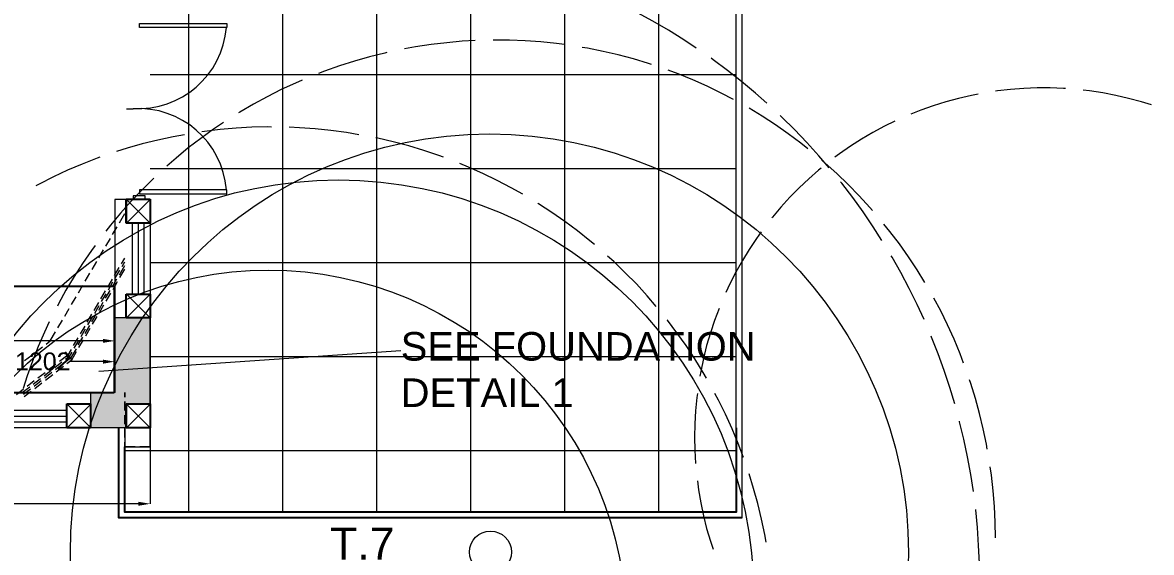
# Model space of a CAD drawing. Header units: millimetres. Extents: x -5841 to 140562, y 1006 to 102310.
# Drawn here: x 101710 to 111244, y 7534 to 12008 of the extents above; entities that cross this region are included whole.
import ezdxf

# ---------------------------------------------------------------- set-up
doc = ezdxf.new("R2010")
doc.units = ezdxf.units.MM
doc.header["$LTSCALE"] = 10
doc.layers.add('PDF18_0', color=7, linetype='Continuous')
doc.layers.add('PDF18_Text', color=7, linetype='Continuous')
doc.layers.add('PDF18_KD - WALL - LOADBEARING', color=7, linetype='Continuous', true_color=0xc0ab87)
doc.styles.add('PDF ArialMT', font='arial.ttf')
doc.styles.add('PDF FuturaCom-Book', font='arial.ttf')
picture_1 = doc.add_image_def('image9.png', size_in_pixel=(64, 64))
picture_2 = doc.add_image_def('image13.png', size_in_pixel=(64, 64))
picture_3 = doc.add_image_def('image17.png', size_in_pixel=(64, 64))
picture_4 = doc.add_image_def('image19.png', size_in_pixel=(64, 64))
picture_5 = doc.add_image_def('image22.png', size_in_pixel=(283, 1420))

msp = doc.modelspace()

# ---------------------------------------------------------------- linework, layer by layer
at = {"layer": 'PDF18_0', "lineweight": 0}
for points in [[(107787.99375, 7824.89106), (107787.99375, 12118.44068), (108788.09342, 12118.44068), (108788.09342, 17218.41987)], [(107738.25334, 8585.81346), (107738.25334, 12168.18108)], [(102588.53374, 11279.20359), (102644.62398, 11279.20359)], [(102788.55367, 10514.04797), (102487.99462, 10514.04797), (102487.99462, 8885.31421), (97983.842, 8885.31421), (97983.842, 10626.22846)], [(102588.53374, 10314.02803), (102788.55367, 10514.04797), (102788.55367, 8785.8334), (102588.53374, 8585.81346), (102588.53374, 8785.8334), (102788.55367, 8585.81346), (97683.28294, 8585.81346), (97883.30288, 8585.81346), (97883.30288, 8785.8334), (97683.28294, 8785.8334)], [(102788.55367, 10314.02803), (102588.53374, 10514.04797)], [(102745.1631, 10514.04797), (102745.1631, 10543.68055), (102644.62398, 10543.68055), (102644.62398, 10514.04797)], [(102638.27414, 9713.96823), (102638.27414, 10314.02803)], [(102688.01455, 9713.96823), (102688.01455, 10314.02803)], [(102737.75496, 9713.96823), (102737.75496, 10314.02803)], [(102588.53374, 9713.96823), (102788.55367, 9513.94829), (102487.99462, 9513.94829)], [(102588.53374, 9513.94829), (102788.55367, 9713.96823)], [(102572.65914, 8426.00917), (102788.55367, 8426.00917), (102788.55367, 9586.97144), (102788.55367, 8585.81346), (97923.51853, 8585.81346)], [(102487.99462, 8885.31421), (102487.99462, 9621.89556)], [(102354.64799, 9064.16801), (104905.16674, 9238.78859)], [(102285.85807, 8785.8334), (102285.85807, 8885.31421)], [(102085.83813, 8585.81346), (102285.85807, 8785.8334), (102285.85807, 8585.81346), (102085.83813, 8785.8334)], [(101485.77833, 8735.03468), (102085.83813, 8735.03468)], [(101485.77833, 8685.29427), (102085.83813, 8685.29427)], [(101485.77833, 8635.55387), (102085.83813, 8635.55387)]]:
    msp.add_lwpolyline(points, dxfattribs=at)
at = {"layer": 'PDF18_0', "color": 6, "lineweight": 0}
for points in [[(107399.59525, 11792.48226), (107293.76459, 11863.3888), (107165.7095, 11942.76179), (107034.47949, 12018.95986), (106902.19118, 12090.92471), (106878.90843, 12103.62438)], [(105533.80083, 11855.98066), (105423.73695, 11849.63082), (105292.50694, 11837.98944), (105160.21862, 11822.11485), (105028.98861, 11803.06533), (104934.79933, 11785.07412)], [(106286.25677, 11822.11485), (106219.58346, 11830.5813), (106087.29514, 11844.33928), (105955.00683, 11853.86404), (105821.6602, 11859.15557), (105689.37189, 11860.21388), (105685.13866, 11860.21388)], [(104786.63641, 11754.38323), (104768.6452, 11750.15), (104639.5318, 11718.40081), (104512.53502, 11682.41838), (104385.53823, 11642.20274), (104260.65806, 11597.75386), (104209.85935, 11578.70434)], [(107021.77981, 11653.84411), (106996.38046, 11662.31056), (106869.38367, 11700.40959), (106741.32858, 11735.33371), (106612.21519, 11764.96629), (106482.04348, 11791.42396), (106435.47799, 11798.8321)], [(107996.48013, 11326.82739), (107899.11593, 11412.55022), (107782.70221, 11509.91442), (107664.17188, 11603.04539), (107543.52494, 11693.00145), (107524.47542, 11706.75943)], [(107714.9706, 11358.57658), (107610.19825, 11412.55022), (107490.60961, 11470.75708), (107369.96266, 11524.73071), (107247.19911, 11574.47112), (107163.59289, 11605.16201)], [(104070.16289, 11521.55579), (104015.13095, 11497.21474), (103894.484, 11442.1828), (103775.95367, 11381.85933), (103659.53995, 11319.41924), (103544.18454, 11251.68762), (103533.60147, 11245.33778)], [(110518.42461, 11450.64925), (110501.4917, 11451.70756), (110389.31121, 11455.94078), (110278.18902, 11455.94078), (110166.00853, 11451.70756), (110054.88635, 11443.24111), (109943.76416, 11430.54143), (109926.83125, 11428.42481)], [(109780.78495, 11404.08376), (109724.69471, 11392.44239), (109615.68913, 11368.10134), (109507.74187, 11338.46876), (109400.85291, 11304.60295), (109296.08056, 11267.56222), (109213.53265, 11234.75472)], [(111244.42289, 11312.0111), (111159.75837, 11338.46876), (111051.8111, 11368.10134), (110942.80553, 11392.44239), (110833.79996, 11413.60852), (110722.67777, 11430.54143), (110666.58752, 11436.89127)], [(108343.60468, 10942.66212), (108284.33951, 10990.28591), (108177.45055, 11068.60059), (108068.44498, 11144.79866), (107957.32279, 11216.76351), (107846.20061, 11284.49513)], [(103406.60469, 11163.84818), (103321.94017, 11107.75793), (103213.9929, 11029.44325), (103109.22055, 10949.01195), (103006.56482, 10864.34743), (102928.25013, 10796.61581)], [(108523.51679, 10781.79952), (108435.67735, 10883.39695), (108334.07992, 10995.57744), (108230.36588, 11104.58301), (108122.41861, 11210.41367), (108107.60232, 11223.11335)], [(109078.06941, 11175.48955), (108990.22997, 11132.09898), (108891.80746, 11080.24196), (108795.50157, 11023.09341), (108701.31229, 10963.82825), (108609.23962, 10899.27155), (108571.14058, 10870.69727)], [(103076.41305, 11061.19245), (102982.22377, 11044.25954), (102850.99376, 11015.68527), (102720.82205, 10982.87776), (102592.76696, 10946.89534), (102502.81091, 10918.32106)], [(103812.9944, 11125.74915), (103780.1869, 11126.80745), (103645.78197, 11123.63253), (103512.43534, 11116.22439), (103379.08872, 11104.58301), (103245.7421, 11088.70842), (103223.51766, 11084.47519)], [(104549.57575, 11061.19245), (104446.92001, 11079.18366), (104314.6317, 11097.17487), (104181.28507, 11110.93285), (104047.93845, 11120.45761), (103961.15731, 11123.63253)], [(105263.93266, 10870.69727), (105225.83362, 10884.45526), (105098.83684, 10926.78752), (104970.78175, 10965.94486), (104840.61004, 10999.81067), (104710.43834, 11030.50156), (104694.56374, 11033.67648)], [(102363.11444, 10870.69727), (102338.77339, 10862.23082), (102213.89322, 10813.54872), (102090.07136, 10760.63339), (101969.42441, 10704.54314), (101849.83577, 10644.21967), (101822.3198, 10629.40338)], [(105933.8407, 10558.49684), (105836.47649, 10612.47048), (105717.94616, 10674.91056), (105597.29922, 10733.11742), (105475.59397, 10787.09105), (105401.51251, 10816.72364)], [(108453.66856, 10779.68291), (108433.56073, 10762.75), (108349.95452, 10688.66855), (108268.46491, 10612.47048), (108190.15023, 10533.09749), (108115.01047, 10450.54958), (108043.04562, 10364.82675), (108037.75409, 10358.47691)], [(108888.63254, 10421.9753), (108866.40811, 10447.37466), (108776.45205, 10545.79716), (108683.32108, 10641.04475), (108588.07349, 10733.11742), (108489.65098, 10822.01517), (108460.0184, 10846.35622)], [(102817.12795, 10695.01839), (102809.7198, 10686.55193), (102715.53052, 10593.42096), (102623.45785, 10497.11506), (102535.61841, 10397.63425), (102450.95389, 10296.03682), (102412.85485, 10247.35472)], [(108968.00553, 10169.04004), (108893.92408, 10284.39545), (108809.25955, 10409.27562), (108721.42011, 10532.03918), (108629.34744, 10651.62782), (108618.76438, 10664.3275)], [(106539.19203, 10134.11592), (106502.15131, 10164.80681), (106397.37896, 10248.41303), (106290.49, 10327.78602), (106180.42612, 10405.04239), (106068.24563, 10478.06555), (106060.83748, 10482.29877)], [(109331.00468, 9812.39073), (109265.38967, 9919.2797), (109192.36652, 10029.34357), (109116.16845, 10138.34915), (109035.73715, 10244.1798), (108984.93844, 10306.61989)], [(107947.79803, 10239.94658), (107909.699, 10185.97294), (107847.25891, 10092.84197), (107789.05205, 9998.65269), (107735.07842, 9901.28848), (107684.27971, 9801.80767), (107650.4139, 9728.78452)], [(102321.84049, 10126.70778), (102291.1496, 10084.37551), (102216.00984, 9974.31163), (102144.04499, 9863.18945), (102076.31337, 9748.89234), (102011.75667, 9632.47862), (102003.29022, 9614.48741)], [(107061.99546, 9611.31249), (106984.73909, 9701.26855), (106893.72472, 9800.74936), (106800.59375, 9895.99695), (106704.28785, 9989.12793), (106651.37253, 10036.75172)], [(109323.59653, 9500.19031), (109265.38967, 9628.2454), (109198.71636, 9763.70863), (109127.80982, 9897.05526), (109053.72836, 10028.28527), (109047.37852, 10038.86833)], [(109658.02139, 9132.95794), (109628.38881, 9211.27262), (109577.5901, 9334.03618), (109522.55816, 9454.68313), (109464.3513, 9574.27176), (109406.14444, 9681.16072)], [(107592.20704, 9592.26298), (107554.108, 9492.78216), (107519.18389, 9386.95151), (107487.43469, 9280.06255), (107460.97703, 9172.11528), (107437.69428, 9062.0514), (107431.34444, 9022.89406)], [(101935.5586, 9480.08248), (101895.34296, 9394.35965), (101842.42763, 9272.6544), (101792.68722, 9149.89084), (101747.18004, 9025.01067), (101713.31423, 8919.18002)], [(107486.37638, 9005.96115), (107457.80211, 9053.58495), (107387.95388, 9167.88205), (107313.87242, 9280.06255), (107236.61604, 9389.06812), (107156.18474, 9495.95708), (107155.12644, 9497.01539)], [(109582.88163, 8787.95001), (109541.60768, 8926.58816), (109493.98388, 9069.45955), (109443.18517, 9211.27262), (109387.09492, 9352.02739), (109383.92, 9360.49384)], [(109858.04133, 8406.95966), (109851.69149, 8448.23361), (109824.17552, 8578.40531), (109793.48463, 8706.46041), (109757.50221, 8834.5155), (109718.34487, 8961.51228), (109708.82011, 8991.14486)], [(107409.12001, 8876.84776), (107403.82847, 8841.92364), (107393.24541, 8730.80146), (107386.89557, 8619.67927), (107384.77896, 8507.49878), (107386.89557, 8396.37659), (107393.24541, 8285.2544)], [(107798.57681, 8336.05312), (107754.12794, 8454.58345), (107702.27092, 8577.34701), (107647.23898, 8700.11057), (107587.97381, 8819.6992), (107557.28292, 8875.78945)], [(109740.5693, 8047.13543), (109718.34487, 8193.18174), (109690.8289, 8341.34465), (109660.13801, 8489.50757), (109624.15559, 8635.55387), (109623.09728, 8641.90371)], [(109926.83125, 7656.62032), (109924.71464, 7788.90864), (109918.3648, 7921.19696), (109907.78174, 8053.48527), (109892.96545, 8185.77359), (109882.38238, 8257.73843)], [(107409.12001, 8138.1498), (107418.64477, 8063.01003), (107437.69428, 7952.94615), (107460.97703, 7843.94058), (107487.43469, 7735.99331), (107519.18389, 7628.04605), (107541.40832, 7561.37273)], [(107990.13029, 7621.69621), (107978.48892, 7684.13629), (107950.97295, 7815.3663), (107920.28206, 7945.53801), (107884.29964, 8074.6514), (107847.25891, 8196.35666)], [(109793.48463, 7291.50457), (109791.36802, 7441.7841), (109785.01818, 7593.12193), (109774.43511, 7743.40146), (109760.67713, 7893.68099), (109759.61882, 7896.85591)]]:
    msp.add_lwpolyline(points, dxfattribs=at)
at = {"layer": 'PDF18_0', "lineweight": 0}
for points in [[(102698.59762, 12000.96865), (103434.12066, 12000.96865), (103434.12066, 11966.04453), (102698.59762, 11966.04453)], [(102698.59762, 10560.61346), (103434.12066, 10560.61346), (103434.12066, 10595.53757), (102698.59762, 10595.53757)], [(102788.55367, 10314.02803), (102788.55367, 10514.04797), (102588.53374, 10514.04797), (102588.53374, 10314.02803)], [(102588.53374, 9713.96823), (102788.55367, 9713.96823), (102788.55367, 9513.94829), (102588.53374, 9513.94829)], [(102085.83813, 8585.81346), (102085.83813, 8785.8334), (102285.85807, 8785.8334), (102285.85807, 8585.81346)], [(102788.55367, 8585.81346), (102788.55367, 8785.8334), (102588.53374, 8785.8334), (102588.53374, 8585.81346)], [(102788.55367, 8585.81346), (102788.55367, 8785.8334), (102588.53374, 8785.8334), (102588.53374, 8585.81346)], [(102572.65914, 8426.00917), (102788.55367, 8426.00917), (102788.55367, 8585.81346), (102572.65914, 8585.81346)]]:
    msp.add_lwpolyline(points, close=True, dxfattribs=at)
at = {"layer": 'PDF18_0', "color": 0, "lineweight": 0, "true_color": 0x939598}
for points in [[(102528.21026, 10317.20295), (102572.65914, 10394.45933)], [(102470.0034, 10218.78044), (102508.10244, 10284.39545)], [(102411.79655, 10120.35794), (102450.95389, 10185.97294)], [(102354.64799, 10021.93543), (102392.74703, 10087.55043)], [(102545.14317, 9971.13672), (102572.65914, 10018.76051)], [(102296.44113, 9923.51292), (102335.59847, 9989.12793)], [(102486.93631, 9872.71421), (102526.09365, 9938.32921)], [(102527.15196, 9876.94743), (102572.65914, 9955.26212)], [(102532.44349, 9854.723), (102572.65914, 9924.57123)], [(102550.4347, 9948.91228), (102572.65914, 9987.01131)], [(102238.23427, 9824.03211), (102277.39162, 9890.70542)], [(102429.78776, 9774.2917), (102467.88679, 9839.9067)], [(102468.9451, 9778.52493), (102507.04413, 9844.13993)], [(102474.23663, 9755.24218), (102512.33567, 9821.91549)], [(102492.22784, 9850.48977), (102531.38518, 9916.10478)], [(102181.08572, 9725.6096), (102219.18476, 9791.2246)], [(102371.5809, 9675.86919), (102410.73824, 9741.4842)], [(102410.73824, 9680.10242), (102449.89558, 9745.71742)], [(102435.07929, 9752.06726), (102473.17832, 9817.68227)], [(102122.87886, 9627.18709), (102162.0362, 9692.8021)], [(102314.43234, 9577.44668), (102352.53138, 9643.06169)], [(102353.58969, 9580.6216), (102391.68872, 9647.29492)], [(102376.87243, 9652.58645), (102416.02977, 9718.20145)], [(102416.02977, 9656.81967), (102455.18711, 9722.43468)], [(102065.73031, 9528.76458), (102103.82934, 9594.37959)], [(102256.22548, 9477.96587), (102294.32452, 9544.63918)], [(102295.38283, 9482.1991), (102334.54017, 9547.8141)], [(102319.72388, 9554.16394), (102357.82291, 9619.77895)], [(102358.88122, 9558.39717), (102396.98025, 9624.01217)], [(102007.52345, 9430.34208), (102045.62248, 9495.95708)], [(102198.01863, 9379.54336), (102237.17597, 9445.15837)], [(102238.23427, 9383.77659), (102276.33331, 9449.39159)], [(102261.51702, 9455.74143), (102299.61605, 9521.35644)], [(102300.67436, 9459.97466), (102339.8317, 9525.58966)], [(101908.04263, 9292.76223), (101942.96675, 9320.2782), (101988.47393, 9397.53457)], [(102140.87007, 9281.12085), (102178.96911, 9346.73586)], [(102180.02741, 9285.35408), (102218.12645, 9350.96909)], [(102203.31016, 9357.31892), (102242.4675, 9422.93393)], [(102243.52581, 9361.55215), (102281.62484, 9427.16716)], [(101817.02827, 9222.91399), (101877.35174, 9269.47948)], [(102160.9779, 9252.54658), (102114.41241, 9173.17359), (102078.42999, 9145.65762)], [(102146.1616, 9258.89642), (102184.26064, 9324.51142)], [(102185.31895, 9263.12964), (102223.41798, 9328.74465)], [(101727.07222, 9153.06576), (101787.39569, 9199.63125)], [(102120.76225, 9248.31335), (102093.24628, 9200.68956), (102020.22313, 9144.59931)], [(102084.77983, 9128.72471), (102124.99547, 9160.47391), (102072.08015, 9228.20553)], [(102126.05378, 9226.08891), (102103.82934, 9186.93157), (102072.08015, 9162.59052)], [(102124.99547, 9160.47391), (102166.26943, 9230.32214)], [(101951.4332, 9069.45955), (101891.10973, 9022.89406)], [(101989.53224, 9121.31657), (101929.20877, 9074.75108)], [(102041.38926, 9139.30778), (101981.06579, 9092.74229)], [(102047.7391, 9122.37487), (101987.41562, 9075.80939)], [(101993.76546, 9058.87648), (102054.08894, 9105.44197)], [(101808.56182, 8981.6201), (101748.23835, 8935.05462)], [(101860.41884, 8999.61132), (101800.09537, 8953.04583)], [(101866.76868, 8982.67841), (101806.44521, 8936.11292)], [(101812.79505, 8919.18002), (101873.11852, 8965.74551)], [(101899.57618, 9051.46834), (101839.25271, 9004.90285)], [(101957.78304, 9052.52664), (101897.45957, 9005.96115)], [(101903.80941, 8989.02825), (101964.13288, 9035.59374)], [(101718.60576, 8911.77187), (101658.28229, 8865.20639)], [(101770.46278, 8929.76308), (101710.13931, 8883.1976)], [(101776.81262, 8912.83018), (101716.48915, 8866.26469)], [(101722.83899, 8849.33179), (101783.16246, 8895.89728)]]:
    msp.add_lwpolyline(points, dxfattribs=at)
at = {"layer": 'PDF18_0', "color": 1, "lineweight": 0}
for points in [[(102388.5138, 9320.2782), (100463.45421, 9320.2782)], [(102487.99462, 9251.48827), (102487.99462, 9320.2782)], [(102388.5138, 9144.59931), (102102.77104, 9144.59931)], [(102487.99462, 8885.31421), (102487.99462, 9144.59931)], [(102788.55367, 8585.81346), (102788.55367, 7944.4797)], [(102688.01455, 7944.4797), (100460.27929, 7944.4797)]]:
    msp.add_lwpolyline(points, dxfattribs=at)
at = {"layer": 'PDF18_0', "color": 0, "lineweight": 0, "true_color": 0x939598}
for points in [[(102572.65914, 8885.31421), (102572.65914, 8846.15687)], [(102572.65914, 8808.05783), (102572.65914, 8731.85976)], [(102572.65914, 8693.76073), (102572.65914, 8617.56266)], [(102572.65914, 8579.46362), (102572.65914, 8503.26555)], [(102572.65914, 8465.16652), (102572.65914, 8426.00917), (102661.55689, 8426.00917), (102572.65914, 8426.00917)], [(102788.55367, 8426.00917), (102699.65592, 8426.00917)]]:
    msp.add_lwpolyline(points, close=True, dxfattribs=at)
at = {"layer": 'PDF18_0', "lineweight": 25}
for points in [[(107787.99375, 7824.89106), (102522.91873, 7824.89106), (102522.91873, 8426.00917), (102522.91873, 8585.81346)], [(107738.25334, 8585.81346), (107738.25334, 7874.63147), (102572.65914, 7874.63147), (102572.65914, 8426.00917)]]:
    msp.add_lwpolyline(points, dxfattribs=at)
at = {"layer": 'PDF18_0', "color": 3, "lineweight": 0}
for centre, radius in [((105653.30887, 7528.35975), 3539.50606), ((104376.93727, 7171.69637), 3507.75695), ((103786.37861, 6892.29166), 3025.1691), ((105661.77517, 7536.82659), 177.26634)]:
    msp.add_circle(centre, radius, dxfattribs=at)
at = {"layer": 'PDF18_0', "lineweight": 0}
for centre, start, end in [((102688.87047, 12026.34536), 266.434935985, 355.435183418), ((102688.87047, 10537.24785), 4.564816582, 93.565064015)]:
    msp.add_arc(centre, 744.51861, start, end, dxfattribs=at)
at = {"layer": 'PDF18_0', "color": 1, "transparency": 33554559}
for points in [[(102388.5138, 9337.2111), (102388.5138, 9303.34529), (102487.99462, 9320.2782)], [(102388.5138, 9161.53222), (102388.5138, 9127.66641), (102487.99462, 9144.59931)], [(102688.01455, 7961.4126), (102688.01455, 7927.54679), (102788.55367, 7944.4797)]]:
    msp.add_solid(points, dxfattribs=at)
at = {"layer": 'PDF18_KD - WALL - LOADBEARING', "color": 0, "lineweight": 0, "true_color": 0x636466}
for points in [[(103908.24199, 7874.63147), (103908.24199, 22008.31525)], [(104701.97189, 7874.63147), (104701.97189, 22008.31525)], [(105495.70179, 7874.63147), (105495.70179, 22008.31525)], [(103114.51208, 7874.63147), (103114.51208, 13589.48676)], [(106289.43169, 7874.63147), (106289.43169, 12168.18108)], [(107083.16159, 7874.63147), (107083.16159, 12168.18108)], [(102788.55367, 11569.17958), (107738.25334, 11569.17958)], [(102788.55367, 10775.44968), (107738.25334, 10775.44968)], [(102788.55367, 9981.71978), (107738.25334, 9981.71978)], [(102788.55367, 9187.98988), (107738.25334, 9187.98988)], [(102572.65914, 8394.25998), (107738.25334, 8394.25998)]]:
    msp.add_lwpolyline(points, dxfattribs=at)
at = {"layer": 'PDF18_KD - WALL - LOADBEARING', "color": 0, "true_color": 0xf26722, "transparency": 33554559}
for points in [[(102788.55367, 9513.94829), (102487.99462, 9513.94829), (102788.55367, 8885.31421)], [(102487.99462, 9513.94829), (102788.55367, 8885.31421), (102487.99462, 8885.31421)], [(102000.1153, 8885.31421), (102010.69837, 8885.31421), (101996.94038, 8874.73114)], [(102788.55367, 8885.31421), (102282.68315, 8885.31421), (102788.55367, 8785.8334)], [(102282.68315, 8885.31421), (102788.55367, 8785.8334), (102282.68315, 8785.8334)], [(102588.53374, 8785.8334), (102282.68315, 8785.8334), (102588.53374, 8585.81346)], [(102282.68315, 8785.8334), (102588.53374, 8585.81346), (102282.68315, 8585.81346)]]:
    msp.add_solid(points, dxfattribs=at)

# ---------------------------------------------------------------- texts
at = {"layer": 'PDF18_Text', "attachment_point": 4, "style": 'PDF ArialMT'}
for s, insert, char_height in [('SEE FOUNDATION', (104903.46785, 9272.25875), 241.4007974), ('DETAIL 1', (104903.46785, 8882.78579), 241.400797)]:
    msp.add_mtext(s, dxfattribs=dict(at, insert=insert, char_height=char_height))
at = {"layer": 'PDF18_Text', "color": 1, "insert": (101645.86899, 9145.81749), "char_height": 150.87528, "attachment_point": 4, "style": 'PDF ArialMT'}
msp.add_mtext('1202', dxfattribs=at)
at = {"layer": 'PDF18_Text', "color": 0, "true_color": 0x136734, "insert": (104306.56144, 7608.61864), "char_height": 269.739232, "attachment_point": 4, "style": 'PDF FuturaCom-Book'}
msp.add_mtext('T.7', dxfattribs=at)

# ---------------------------------------------------------------- pictures from other files: only their frames are drawn
at = {"layer": 'PDF18_KD - WALL - LOADBEARING', "color": 0, "true_color": 0xf8d731}
image = msp.add_image(picture_3, insert=(102786.76865, 10314.46514), size_in_units=(201.08632, 201.08632), rotation=90, dxfattribs=at)
image.dxf.flags = 15
image = msp.add_image(picture_5, insert=(102484.08222, 8882.51826), size_in_units=(898.53885, 4506.45252), rotation=90, dxfattribs=at)
image.dxf.flags = 15
image = msp.add_image(picture_4, insert=(102786.76865, 9514.3531), size_in_units=(201.08632, 201.08632), rotation=90, dxfattribs=at)
image.dxf.flags = 15
image = msp.add_image(picture_2, insert=(102284.05259, 8586.18058), size_in_units=(201.08632, 201.08632), rotation=90, dxfattribs=at)
image.dxf.flags = 15
image = msp.add_image(picture_1, insert=(102786.76865, 8586.18058), size_in_units=(201.08632, 201.08632), rotation=90, dxfattribs=at)
image.dxf.flags = 15

doc.saveas('drawing.dxf')
